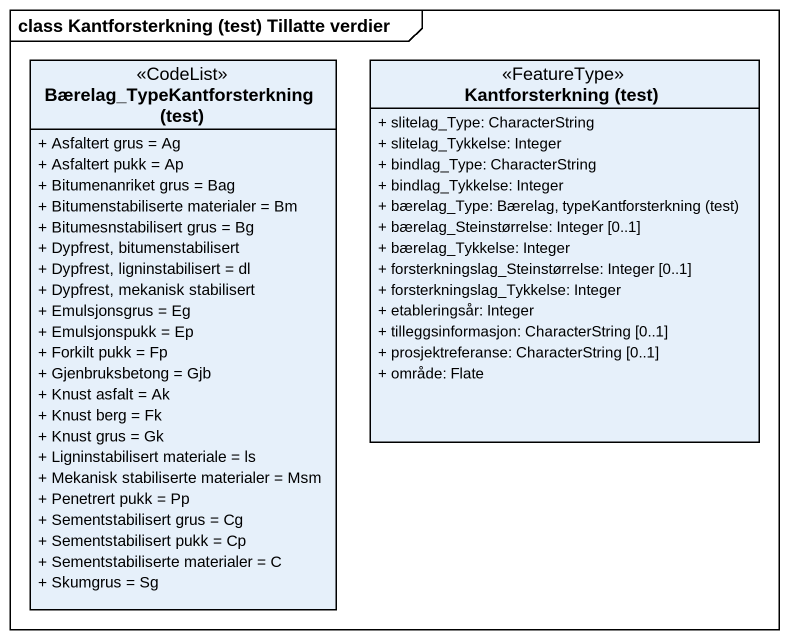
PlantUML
@startuml
mainframe class Kantforsterkning (test) Tillatte verdier
hide circle
hide empty members
skinparam classAttributeIconSize 0
class "Bærelag_TypeKantforsterkning (test)" as Bærelag_TypeKantforsterkning <<CodeList>> {
  + Asfaltert grus = Ag
  + Asfaltert pukk = Ap
  + Bitumenanriket grus = Bag
  + Bitumenstabiliserte materialer = Bm
  + Bitumesnstabilisert grus = Bg
  + Dypfrest, bitumenstabilisert
  + Dypfrest, ligninstabilisert = dl
  + Dypfrest, mekanisk stabilisert
  + Emulsjonsgrus = Eg
  + Emulsjonspukk = Ep
  + Forkilt pukk = Fp
  + Gjenbruksbetong = Gjb
  + Knust asfalt = Ak
  + Knust berg = Fk
  + Knust grus = Gk
  + Ligninstabilisert materiale = ls
  + Mekanisk stabiliserte materialer = Msm
  + Penetrert pukk = Pp
  + Sementstabilisert grus = Cg
  + Sementstabilisert pukk = Cp
  + Sementstabiliserte materialer = C
  + Skumgrus = Sg
}
class "Kantforsterkning (test)" as Kantforsterkning_test <<FeatureType>> {
  + slitelag_Type: CharacterString
  + slitelag_Tykkelse: Integer
  + bindlag_Type: CharacterString
  + bindlag_Tykkelse: Integer
  {field} + bærelag_Type: Bærelag, typeKantforsterkning (test)
  + bærelag_Steinstørrelse: Integer [0..1]
  + bærelag_Tykkelse: Integer
  + forsterkningslag_Steinstørrelse: Integer [0..1]
  + forsterkningslag_Tykkelse: Integer
  + etableringsår: Integer
  + tilleggsinformasjon: CharacterString [0..1]
  + prosjektreferanse: CharacterString [0..1]
  + område: Flate
}
@enduml
